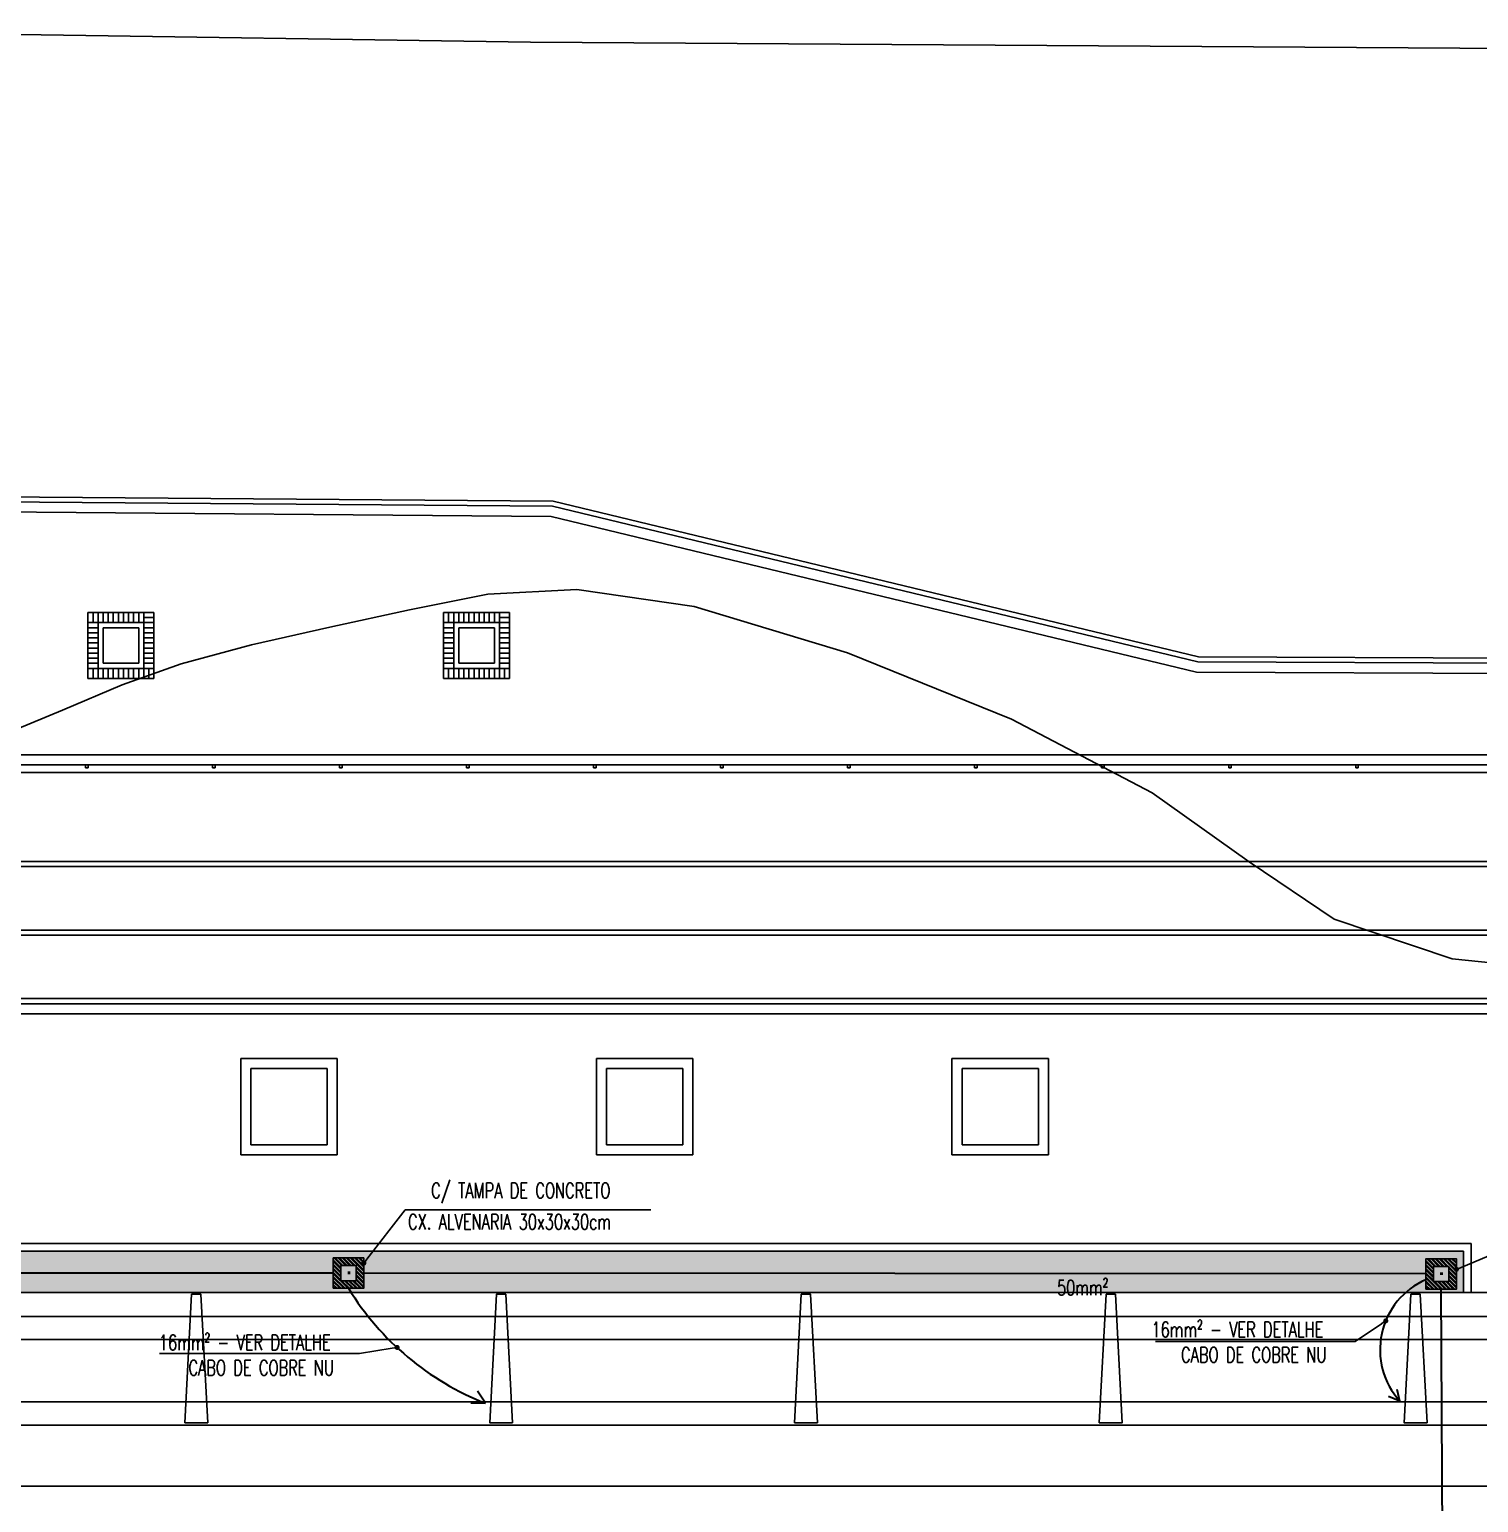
# Model space of a CAD drawing. Header units: inches. Extents: x 462047 to 462370, y 9198028 to 9198209.
# Drawn here: x 462202.11 to 462230.63, y 9198159.03 to 9198188.03 of the extents above; entities that cross this region are included whole.
import ezdxf
from ezdxf import colors
from ezdxf.entities.mleader import LeaderData, LeaderLine
from ezdxf.math import Vec2, Vec3

# ---------------------------------------------------------------- set-up
doc = ezdxf.new("R2010")
doc.units = ezdxf.units.IN
doc.header["$MEASUREMENT"] = 0
for name, pattern in [('CONTINU', [0]), ('CONTINUO', [0]), ('HIDDEN', [9.525, 6.35, -3.175])]:
    doc.linetypes.add(name, pattern=pattern)
doc.layers.add('I-ARQ', color=8, linetype='Continuous')
doc.layers.add('I-CURVANIVEL', color=55, linetype='CONTINU')
for name, color, linetype, lineweight in [('I-CAIXAS', 3, 'Continuous', 30), ('I-ELET_PISO', 5, 'HIDDEN', 35), ('I-LIN_CHAMADA', 9, 'Continuous', 9), ('I-PONTO_ELE', 4, 'Continuous', 30), ('I-TEXTOS', 2, 'Continuous', 25)]:
    doc.layers.add(name, color=color, linetype=linetype, lineweight=lineweight)
doc.styles.add('ROMANS', font='romans.shx', dxfattribs={"width": 0.75, "height": 0.1})
doc.linetypes.add('ATERRAMENTO', pattern='A,0.6,-0.25,["+",Standard,S=0.3,R=0,X=-0.11,Y=-0.15],-0.25', length=1.1)

# ---------------------------------------------------------------- blocks, each defined once
blk = doc.blocks.new('30X30')
at = {"layer": 'I-CAIXAS', "lineweight": 0}
h = blk.add_hatch(dxfattribs=at)
h.set_pattern_fill('STEEL', color=9, scale=0.018, style=0)
h.set_pattern_definition([(45, (-539.57447, 88.759806), (-0.0404111525, 0.0404111525), []), (45, (-539.57447, 88.78838), (-0.0404111525, 0.0404111525), [])])
h.paths.add_polyline_path([(0.3, 0.3), (-0.3, 0.3), (-0.3, -0.3), (0.3, -0.3)])
h.paths.add_polyline_path([(0.15, -0.15), (-0.15, -0.15), (-0.15, 0.15), (0.15, 0.15)], flags=16)
at = {"layer": 'I-CAIXAS'}
for points in [[(-0.3, 0.3), (0.3, 0.3), (0.3, -0.3), (-0.3, -0.3)], [(-0.15, 0.15), (0.15, 0.15), (0.15, -0.15), (-0.15, -0.15)]]:
    blk.add_lwpolyline(points, close=True, dxfattribs=at)
blk = doc.blocks.new('_Dot')
at = {"color": 0, "linetype": 'ByBlock', "lineweight": -2}
blk.add_line((-0.5, 0), (-1, 0), dxfattribs=at)
at = {"color": 0, "linetype": 'ByBlock', "const_width": 0.5}
blk.add_lwpolyline([(-0.25, 0, 1), (0.25, 0, 1)], format="xyb", close=True, dxfattribs=at)
blk = doc.blocks.new('BL COBERTA')
at = {"layer": 'I-ARQ'}
h = blk.add_hatch(dxfattribs=at)
h.set_pattern_fill('AR-SAND', color=256, scale=0.01, angle=180, style=0)
h.set_pattern_definition([(52.5, (464321.93618, 9294951.0887), (0.48941324, -0.01600031), [0, -0.38608, 0, -0.4318, 0, -0.41275]), (82.5, (464321.9362, 9294951.0887), (0.7168251, 0.4495233), [0, -0.20828, 0, -0.34798, 0, -0.13335]), (122.5, (464321.93618, 9294950.7763), (0.00143718, 0.79099237), [0, -0.127, 0, -0.4572, 0, -0.5969]), (132.5, (464321.9362, 9294950.7763), (0.22292932, 0.76355645), [0, -0.0635, 0, -0.29972, 0, -0.3429])])
h.paths.add_polyline_path([(464537.75, 9295952.493), (464537.75, 9295908.61), (464536.932, 9295908.61), (464536.932, 9295952.493)])
h.paths.add_polyline_path([(464536.932, 9295904.493), (464537.75, 9295904.493), (464537.75, 9295903.46), (464537.75, 9295897.035), (464537.75, 9295890.61), (464536.932, 9295890.61)])
for p, q in [((464539.9, 9295888.837), (464539.9, 9295954.287)), ((464540.361, 9295888.837), (464540.361, 9295954.287)), ((464541.557, 9295888.837), (464541.557, 9295954.287)), ((464537.75, 9295889.287), (464537.75, 9295953.837)), ((464538.217, 9295889.287), (464538.217, 9295953.837)), ((464538.672, 9295889.287), (464538.672, 9295953.837)), ((464537.75, 9295952.643), (464536.782, 9295952.643)), ((464536.782, 9295908.46), (464536.782, 9295952.643)), ((464537.75, 9295952.493), (464536.932, 9295952.493)), ((464536.932, 9295908.61), (464536.932, 9295952.493))]:
    blk.add_line(p, q, dxfattribs=at)
for points in [[(464537.782, 9295951.46), (464540.312, 9295951.327), (464540.312, 9295951.777), (464537.782, 9295951.643)], [(464537.782, 9295951.46), (464540.312, 9295951.327), (464540.312, 9295951.777), (464537.782, 9295951.643)], [(464537.782, 9295945.46), (464540.312, 9295945.327), (464540.312, 9295945.777), (464537.782, 9295945.643)], [(464540.312, 9295939.777), (464537.782, 9295939.643), (464537.782, 9295939.46), (464540.312, 9295939.327)], [(464540.312, 9295933.777), (464537.782, 9295933.643), (464537.782, 9295933.46), (464540.312, 9295933.327)], [(464540.312, 9295927.327), (464540.312, 9295927.777), (464537.782, 9295927.643), (464537.782, 9295927.46)]]:
    blk.add_lwpolyline(points, close=True, dxfattribs=at)
blk = doc.blocks.new('MARACANAÚ')
at = {"layer": 'I-ARQ'}
for p, q in [((543199.42, 9574190.992), (543199.42, 9574064.273)), ((543199.42, 9574064.19), (543199.42, 9574190.992)), ((543199.62, 9574191.198), (543199.62, 9574064.19)), ((543199.62, 9574191.198), (543199.62, 9574064.19)), ((543199.62, 9574064.19), (543199.62, 9574191.198)), ((543199.77, 9574191.053), (543199.77, 9574064.19)), ((543199.77, 9574064.19), (543199.77, 9574191.053)), ((543201.52, 9574162.929), (543201.52, 9574064.251)), ((543201.62, 9574162.929), (543201.62, 9574064.251)), ((543202.87, 9574162.96), (543202.87, 9574064.251)), ((543202.97, 9574163.035), (543202.97, 9574074.815)), ((543204.22, 9574163.035), (543204.22, 9574074.815)), ((543204.22, 9574163.035), (543204.22, 9574074.815)), ((543204.32, 9574163.035), (543204.32, 9574074.815)), ((543204.52, 9574163.035), (543204.52, 9574074.815)), ((543199.62, 9574145.474), (543199.62, 9574145.524)), ((543199.62, 9574145.524), (543199.68, 9574145.524)), ((543199.68, 9574145.474), (543199.62, 9574145.474)), ((543199.68, 9574145.524), (543199.68, 9574145.474)), ((543199.62, 9574142.974), (543199.62, 9574143.024)), ((543199.62, 9574143.024), (543199.68, 9574143.024)), ((543199.68, 9574142.974), (543199.62, 9574142.974)), ((543199.68, 9574143.024), (543199.68, 9574142.974)), ((543199.62, 9574140.474), (543199.62, 9574140.524)), ((543199.62, 9574140.524), (543199.68, 9574140.524)), ((543199.68, 9574140.474), (543199.62, 9574140.474)), ((543199.68, 9574140.524), (543199.68, 9574140.474)), ((543207.297, 9574139.428), (543205.397, 9574139.428)), ((543205.397, 9574139.428), (543205.397, 9574137.528)), ((543207.297, 9574137.528), (543207.297, 9574139.428)), ((543207.097, 9574139.228), (543205.597, 9574139.228)), ((543205.597, 9574139.228), (543205.597, 9574137.728)), ((543207.097, 9574137.728), (543207.097, 9574139.228)), ((543199.62, 9574137.974), (543199.62, 9574138.024)), ((543199.62, 9574138.024), (543199.68, 9574138.024)), ((543199.68, 9574137.974), (543199.62, 9574137.974)), ((543199.68, 9574138.024), (543199.68, 9574137.974)), ((543205.597, 9574137.728), (543207.097, 9574137.728)), ((543205.397, 9574137.528), (543207.297, 9574137.528)), ((543199.62, 9574135.474), (543199.62, 9574135.524)), ((543199.62, 9574135.524), (543199.68, 9574135.524)), ((543199.68, 9574135.474), (543199.62, 9574135.474)), ((543199.68, 9574135.524), (543199.68, 9574135.474)), ((543199.62, 9574132.974), (543199.62, 9574133.024)), ((543199.62, 9574133.024), (543199.68, 9574133.024)), ((543199.68, 9574133.024), (543199.68, 9574132.974)), ((543199.68, 9574132.974), (543199.62, 9574132.974)), ((543207.297, 9574132.428), (543205.397, 9574132.428)), ((543205.397, 9574132.428), (543205.397, 9574130.528)), ((543207.297, 9574130.528), (543207.297, 9574132.428)), ((543207.097, 9574132.228), (543205.597, 9574132.228)), ((543205.597, 9574132.228), (543205.597, 9574130.728)), ((543207.097, 9574130.728), (543207.097, 9574132.228)), ((543205.597, 9574130.728), (543207.097, 9574130.728)), ((543199.62, 9574130.474), (543199.62, 9574130.524)), ((543199.62, 9574130.524), (543199.68, 9574130.524)), ((543199.68, 9574130.474), (543199.62, 9574130.474)), ((543199.68, 9574130.524), (543199.68, 9574130.474)), ((543205.397, 9574130.528), (543207.297, 9574130.528)), ((543193.827, 9574053.553), (543194.429, 9574129.676)), ((543193.926, 9574053.469), (543194.529, 9574129.664)), ((543194.125, 9574053.301), (543194.728, 9574129.64)), ((543196.62, 9574127.52), (543196.62, 9574128.82)), ((543196.62, 9574128.82), (543197.92, 9574128.82)), ((543196.72, 9574128.62), (543196.72, 9574128.82)), ((543196.82, 9574128.62), (543196.82, 9574128.82)), ((543196.82, 9574128.62), (543196.82, 9574128.82)), ((543196.92, 9574128.62), (543196.92, 9574128.82)), ((543197.02, 9574128.62), (543197.02, 9574128.82)), ((543197.12, 9574128.62), (543197.12, 9574128.82)), ((543197.22, 9574128.62), (543197.22, 9574128.82)), ((543197.32, 9574128.62), (543197.32, 9574128.82)), ((543197.42, 9574128.62), (543197.42, 9574128.82)), ((543197.52, 9574128.62), (543197.52, 9574128.82)), ((543197.62, 9574128.62), (543197.62, 9574128.82)), ((543197.72, 9574128.62), (543197.72, 9574128.82)), ((543197.72, 9574128.62), (543197.72, 9574128.82)), ((543197.72, 9574128.72), (543197.92, 9574128.72)), ((543197.92, 9574128.82), (543197.92, 9574127.52)), ((543196.82, 9574128.62), (543196.62, 9574128.62)), ((543196.82, 9574128.62), (543196.62, 9574128.62)), ((543196.82, 9574128.52), (543196.62, 9574128.52)), ((543196.82, 9574128.42), (543196.62, 9574128.42)), ((543196.82, 9574127.72), (543196.82, 9574128.62)), ((543196.82, 9574128.62), (543197.72, 9574128.62)), ((543196.92, 9574127.82), (543196.92, 9574128.52)), ((543196.92, 9574128.52), (543197.62, 9574128.52)), ((543197.62, 9574128.52), (543197.62, 9574127.82)), ((543197.72, 9574128.62), (543197.92, 9574128.62)), ((543197.72, 9574128.62), (543197.92, 9574128.62)), ((543197.72, 9574128.62), (543197.72, 9574127.72)), ((543197.72, 9574128.52), (543197.92, 9574128.52)), ((543197.72, 9574128.42), (543197.92, 9574128.42)), ((543196.82, 9574128.32), (543196.62, 9574128.32)), ((543196.82, 9574128.22), (543196.62, 9574128.22)), ((543196.82, 9574128.12), (543196.62, 9574128.12)), ((543197.72, 9574128.32), (543197.92, 9574128.32)), ((543197.72, 9574128.22), (543197.92, 9574128.22)), ((543197.72, 9574128.12), (543197.92, 9574128.12)), ((543196.82, 9574128.02), (543196.62, 9574128.02)), ((543196.82, 9574127.92), (543196.62, 9574127.92)), ((543196.82, 9574127.82), (543196.62, 9574127.82)), ((543197.62, 9574127.82), (543196.92, 9574127.82)), ((543197.72, 9574128.02), (543197.92, 9574128.02)), ((543197.72, 9574127.92), (543197.92, 9574127.92)), ((543197.72, 9574127.82), (543197.92, 9574127.82)), ((543199.62, 9574127.974), (543199.62, 9574128.024)), ((543199.62, 9574128.024), (543199.68, 9574128.024)), ((543199.68, 9574127.974), (543199.62, 9574127.974)), ((543199.68, 9574128.024), (543199.68, 9574127.974)), ((543196.82, 9574127.72), (543196.62, 9574127.72)), ((543196.82, 9574127.72), (543196.62, 9574127.72)), ((543196.82, 9574127.62), (543196.62, 9574127.62)), ((543197.92, 9574127.52), (543196.62, 9574127.52)), ((543196.82, 9574127.72), (543196.82, 9574127.52)), ((543196.82, 9574127.72), (543196.82, 9574127.52)), ((543197.72, 9574127.72), (543196.82, 9574127.72)), ((543196.92, 9574127.72), (543196.92, 9574127.52)), ((543197.02, 9574127.72), (543197.02, 9574127.52)), ((543197.12, 9574127.72), (543197.12, 9574127.52)), ((543197.22, 9574127.72), (543197.22, 9574127.52)), ((543197.32, 9574127.72), (543197.32, 9574127.52)), ((543197.42, 9574127.72), (543197.42, 9574127.52)), ((543197.52, 9574127.72), (543197.52, 9574127.52)), ((543197.62, 9574127.72), (543197.62, 9574127.52)), ((543197.72, 9574127.72), (543197.92, 9574127.72)), ((543197.72, 9574127.72), (543197.92, 9574127.72)), ((543197.72, 9574127.72), (543197.72, 9574127.52)), ((543197.72, 9574127.72), (543197.72, 9574127.52)), ((543197.72, 9574127.62), (543197.92, 9574127.62)), ((543199.62, 9574125.474), (543199.62, 9574125.524)), ((543199.62, 9574125.524), (543199.68, 9574125.524)), ((543199.68, 9574125.474), (543199.62, 9574125.474)), ((543199.68, 9574125.524), (543199.68, 9574125.474)), ((543207.297, 9574125.428), (543205.397, 9574125.428)), ((543205.397, 9574125.428), (543205.397, 9574123.528)), ((543207.097, 9574125.228), (543205.597, 9574125.228)), ((543205.597, 9574125.228), (543205.597, 9574123.728)), ((543207.097, 9574123.728), (543207.097, 9574125.228)), ((543207.297, 9574123.528), (543207.297, 9574125.428)), ((543205.597, 9574123.728), (543207.097, 9574123.728)), ((543205.397, 9574123.528), (543207.297, 9574123.528)), ((543199.62, 9574122.974), (543199.62, 9574123.024)), ((543199.62, 9574123.024), (543199.68, 9574123.024)), ((543199.68, 9574122.974), (543199.62, 9574122.974)), ((543199.68, 9574123.024), (543199.68, 9574122.974)), ((543196.62, 9574120.52), (543196.62, 9574121.82)), ((543196.62, 9574121.82), (543197.92, 9574121.82)), ((543196.72, 9574121.62), (543196.72, 9574121.82)), ((543196.82, 9574121.62), (543196.82, 9574121.82)), ((543196.82, 9574121.62), (543196.82, 9574121.82)), ((543196.92, 9574121.62), (543196.92, 9574121.82)), ((543197.02, 9574121.62), (543197.02, 9574121.82)), ((543197.12, 9574121.62), (543197.12, 9574121.82)), ((543197.22, 9574121.62), (543197.22, 9574121.82)), ((543197.32, 9574121.62), (543197.32, 9574121.82)), ((543197.42, 9574121.62), (543197.42, 9574121.82)), ((543197.52, 9574121.62), (543197.52, 9574121.82)), ((543197.62, 9574121.62), (543197.62, 9574121.82)), ((543197.72, 9574121.62), (543197.72, 9574121.82)), ((543197.72, 9574121.62), (543197.72, 9574121.82)), ((543197.72, 9574121.72), (543197.92, 9574121.72)), ((543197.92, 9574121.82), (543197.92, 9574120.52)), ((543196.82, 9574121.62), (543196.62, 9574121.62)), ((543196.82, 9574121.62), (543196.62, 9574121.62)), ((543196.82, 9574121.52), (543196.62, 9574121.52)), ((543196.82, 9574121.42), (543196.62, 9574121.42)), ((543196.82, 9574120.72), (543196.82, 9574121.62)), ((543196.82, 9574121.62), (543197.72, 9574121.62)), ((543196.92, 9574120.82), (543196.92, 9574121.52)), ((543196.92, 9574121.52), (543197.62, 9574121.52)), ((543197.62, 9574121.52), (543197.62, 9574120.82)), ((543197.72, 9574121.62), (543197.92, 9574121.62)), ((543197.72, 9574121.62), (543197.92, 9574121.62)), ((543197.72, 9574121.62), (543197.72, 9574120.72)), ((543197.72, 9574121.52), (543197.92, 9574121.52)), ((543197.72, 9574121.42), (543197.92, 9574121.42)), ((543196.82, 9574121.32), (543196.62, 9574121.32)), ((543196.82, 9574121.22), (543196.62, 9574121.22)), ((543196.82, 9574121.12), (543196.62, 9574121.12)), ((543197.72, 9574121.32), (543197.92, 9574121.32)), ((543197.72, 9574121.22), (543197.92, 9574121.22)), ((543197.72, 9574121.12), (543197.92, 9574121.12)), ((543196.82, 9574121.02), (543196.62, 9574121.02)), ((543196.82, 9574120.92), (543196.62, 9574120.92)), ((543196.82, 9574120.82), (543196.62, 9574120.82)), ((543197.62, 9574120.82), (543196.92, 9574120.82)), ((543197.72, 9574121.02), (543197.92, 9574121.02)), ((543197.72, 9574120.92), (543197.92, 9574120.92)), ((543197.72, 9574120.82), (543197.92, 9574120.82)), ((543196.82, 9574120.72), (543196.62, 9574120.72)), ((543196.82, 9574120.72), (543196.62, 9574120.72)), ((543196.82, 9574120.62), (543196.62, 9574120.62)), ((543196.82, 9574120.72), (543196.82, 9574120.52)), ((543196.82, 9574120.72), (543196.82, 9574120.52)), ((543197.72, 9574120.72), (543196.82, 9574120.72)), ((543196.92, 9574120.72), (543196.92, 9574120.52)), ((543197.02, 9574120.72), (543197.02, 9574120.52)), ((543197.12, 9574120.72), (543197.12, 9574120.52)), ((543197.22, 9574120.72), (543197.22, 9574120.52)), ((543197.32, 9574120.72), (543197.32, 9574120.52)), ((543197.42, 9574120.72), (543197.42, 9574120.52)), ((543197.52, 9574120.72), (543197.52, 9574120.52)), ((543197.62, 9574120.72), (543197.62, 9574120.52)), ((543197.72, 9574120.72), (543197.92, 9574120.72)), ((543197.72, 9574120.72), (543197.92, 9574120.72)), ((543197.72, 9574120.72), (543197.72, 9574120.52)), ((543197.72, 9574120.72), (543197.72, 9574120.52)), ((543197.72, 9574120.62), (543197.92, 9574120.62)), ((543199.62, 9574120.474), (543199.62, 9574120.524)), ((543199.62, 9574120.524), (543199.68, 9574120.524)), ((543199.68, 9574120.524), (543199.68, 9574120.474)), ((543197.92, 9574120.52), (543196.62, 9574120.52)), ((543199.68, 9574120.474), (543199.62, 9574120.474))]:
    blk.add_line(p, q, dxfattribs=at)
at = {"layer": 'I-ARQ', "linetype": 'CONTINUO'}
for p, q in [((543185.397, 9574129.234), (543185.677, 9574173.077)), ((543197.494, 9574142.377), (543197.615, 9574173.051)), ((543197.594, 9574142.365), (543197.716, 9574173.065)), ((543197.794, 9574142.341), (543197.916, 9574173.093)), ((543194.429, 9574129.676), (543197.494, 9574142.377)), ((543194.529, 9574129.664), (543197.594, 9574142.365)), ((543194.728, 9574129.64), (543197.794, 9574142.341)), ((543185.144, 9574112.399), (543185.397, 9574129.234))]:
    blk.add_line(p, q, dxfattribs=at)
at = {"layer": 'I-ARQ'}
blk.add_blockref('BL COBERTA', (78672.258, 278195.101), dxfattribs=at)

msp = doc.modelspace()

# ---------------------------------------------------------------- linework, layer by layer
at = {"layer": 'I-CURVANIVEL', "linetype": 'CONTINUO', "elevation": 31, "flags": 128}
msp.add_lwpolyline([(462104.995, 9198147.665), (462106.17, 9198150.528), (462107.132, 9198152.654), (462108.343, 9198154.974), (462109.747, 9198157.203), (462111.236, 9198159.2), (462112.689, 9198160.862), (462114.024, 9198162.128), (462115.324, 9198163.117), (462116.709, 9198163.994), (462118.257, 9198164.87), (462119.881, 9198165.633), (462121.448, 9198166.117), (462122.869, 9198166.211), (462124.221, 9198166.028), (462125.62, 9198165.732), (462127.136, 9198165.469), (462128.636, 9198165.289), (462129.939, 9198165.22), (462130.943, 9198165.272), (462131.877, 9198165.382), (462133.048, 9198165.47), (462134.706, 9198165.49), (462136.868, 9198165.542), (462139.494, 9198165.759), (462142.462, 9198166.222), (462145.331, 9198166.798), (462147.577, 9198167.3), (462148.946, 9198167.586), (462150.251, 9198167.706), (462152.574, 9198167.758), (462156.639, 9198167.838), (462161.743, 9198168.042), (462166.828, 9198168.467), (462171.066, 9198169.147), (462174.553, 9198169.874), (462177.614, 9198170.381), (462180.522, 9198170.488), (462183.341, 9198170.374), (462186.084, 9198170.309), (462188.715, 9198170.489), (462191.012, 9198170.822), (462192.708, 9198171.144), (462193.626, 9198171.328), (462193.965, 9198171.396), (462194.013, 9198171.406), (462194.064, 9198171.424), (462194.419, 9198171.547), (462195.38, 9198171.881), (462197.115, 9198172.488), (462199.244, 9198173.251), (462201.251, 9198174.007), (462202.757, 9198174.629), (462203.935, 9198175.127), (462205.098, 9198175.543), (462206.481, 9198175.916), (462208.024, 9198176.265), (462209.593, 9198176.605), (462211.129, 9198176.913), (462212.885, 9198177.008), (462215.19, 9198176.671), (462218.208, 9198175.761), (462221.438, 9198174.454), (462224.211, 9198173.004), (462226.118, 9198171.644), (462227.789, 9198170.514), (462230.111, 9198169.734), (462233.642, 9198169.375), (462237.619, 9198169.32), (462240.95, 9198169.406), (462242.871, 9198169.598), (462243.931, 9198170.373), (462245.011, 9198172.335), (462246.741, 9198175.798), (462248.761, 9198179.907), (462250.461, 9198183.517), (462251.386, 9198185.756), (462251.699, 9198186.842), (462251.714, 9198187.266), (462251.695, 9198187.447), (462251.687, 9198187.513), (462251.686, 9198187.523)], dxfattribs=at)
at = {"layer": 'I-ELET_PISO'}
for p, q in [((462208.09, 9198163.55), (462190.686, 9198163.544)), ((462211.089, 9198160.987), (462210.93, 9198161.227)), ((462229.083, 9198161.031), (462228.863, 9198161.119)), ((462229.083, 9198161.031), (462229.028, 9198161.261)), ((462211.089, 9198160.987), (462210.796, 9198160.987))]:
    msp.add_line(p, q, dxfattribs=at)
at = {"layer": 'I-ELET_PISO', "linetype": 'ATERRAMENTO', "ltscale": 4}
for p, q in [((462229.597, 9198163.533), (462208.69, 9198163.55)), ((462229.968, 9198149.136), (462229.897, 9198163.233))]:
    msp.add_line(p, q, dxfattribs=at)
for centre, radius, start, end in [((462230.196, 9198162.042), 1.503, 113.5019, 222.2408), ((462213.114, 9198166.141), 5.538, 211.4666, 248.5471)]:
    msp.add_arc(centre, radius, start, end, dxfattribs=at)
at = {"layer": 'I-PONTO_ELE'}
for points in [[(462208.371, 9198163.586), (462208.428, 9198163.586), (462208.371, 9198163.528), (462208.428, 9198163.528)], [(462229.877, 9198163.568), (462229.935, 9198163.568), (462229.877, 9198163.511), (462229.935, 9198163.511)]]:
    msp.add_solid(points, dxfattribs=at)

# ---------------------------------------------------------------- block references
at = {"layer": 'I-ARQ', "rotation": 270}
msp.add_blockref('MARACANAÚ', (-9111917.26, 9741373.173), dxfattribs=at)
at = {"layer": 'I-CAIXAS', "rotation": 90}
for p in [(462208.39, 9198163.55), (462229.897, 9198163.533)]:
    msp.add_blockref('30X30', p, dxfattribs=at)

# ---------------------------------------------------------------- texts
at = {"layer": 'I-TEXTOS', "color": 2, "style": 'ROMANS', "width": 0.7}
for s, p in [('C/ TAMPA DE CONCRETO', (462210.016, 9198165.026)), ('CX. ALVENARIA 30x30x30cm', (462209.562, 9198164.41)), ('50mm²', (462222.336, 9198163.114)), ('16mm² - VER DETALHE', (462224.195, 9198162.29)), ('16mm² - VER DETALHE', (462204.657, 9198162.034)), ('CABO DE COBRE NU', (462224.778, 9198161.792)), ('CABO DE COBRE NU', (462205.24, 9198161.536))]:
    msp.add_text(s, height=0.3, dxfattribs=at).set_placement(p)

# ---------------------------------------------------------------- leaders
at = {"layer": 'I-LIN_CHAMADA'}
ml = msp.add_multileader_mtext('Standard', dxfattribs=at)
ml.set_content('', color=256)
ml.set_leader_properties()
ml.set_arrow_properties(name='DOT')
ml.build(insert=Vec2(0, 0))
ml.multileader.update_dxf_attribs({"arrow_head_size": 0.1})
ctx = ml.context
ctx.base_point, ctx.arrow_head_size, ctx.plane_origin = Vec3(462214.343, 9198164.794), 0.1, Vec3(462208.747, 9198164.476)
notes = []
notes.append((ctx, [(0, (1, 1, 0), (462209.507, 9198164.794), (1, 0), 4.835, [(0, [(462208.691, 9198163.748)], 0, [])])]))
ctx.mtext.insert, ctx.mtext.flow_direction = Vec3(462216.343, 9198166.794), 5
ml = msp.add_multileader_mtext('Standard', dxfattribs=at)
ml.set_content('', color=256)
ml.set_leader_properties()
ml.set_arrow_properties(name='DOT')
ml.build(insert=Vec2(0, 0))
ml.multileader.update_dxf_attribs({"arrow_head_size": 0.1})
ctx = ml.context
ctx.base_point, ctx.arrow_head_size, ctx.plane_origin = Vec3(462235.792, 9198163.942), 0.1, Vec3(462230.197, 9198163.624)
notes.append((ctx, [(0, (1, 1, 0), (462230.957, 9198163.942), (1, 0), 4.835, [(0, [(462230.197, 9198163.624)], 0, [])])]))
ctx.mtext.insert, ctx.mtext.flow_direction = Vec3(462237.792, 9198165.942), 5
ml = msp.add_multileader_mtext('Standard', dxfattribs=at)
ml.set_content('', color=256)
ml.set_leader_properties()
ml.set_arrow_properties(name='DOT')
ml.build(insert=Vec2(0, 0))
ml.multileader.update_dxf_attribs({"arrow_head_size": 0.1})
ctx = ml.context
ctx.base_point, ctx.arrow_head_size, ctx.plane_origin = Vec3(462220.271, 9198162.205), 0.1, Vec3(462228.733, 9198161.488)
ctx.text_align_type = 2
notes.append((ctx, [(0, (1, 1, 0), (462228.206, 9198162.205), (-1, 0), 3.934, [(0, [(462228.806, 9198162.61)], 0, [])])]))
ctx.mtext.insert, ctx.mtext.alignment, ctx.mtext.flow_direction = Vec3(462222.271, 9198164.205), 3, 5
ml = msp.add_multileader_mtext('Standard', dxfattribs=at)
ml.set_content('', color=256)
ml.set_leader_properties()
ml.set_arrow_properties(name='DOT')
ml.build(insert=Vec2(0, 0))
ml.multileader.update_dxf_attribs({"arrow_head_size": 0.1})
ctx = ml.context
ctx.base_point, ctx.arrow_head_size, ctx.plane_origin = Vec3(462200.672, 9198161.968), 0.1, Vec3(462209.134, 9198161.252)
ctx.text_align_type = 2
notes.append((ctx, [(0, (1, 1, 0), (462208.606, 9198161.968), (-1, 0), 3.934, [(0, [(462209.346, 9198162.086)], 0, [])])]))
ctx.mtext.insert, ctx.mtext.alignment, ctx.mtext.flow_direction = Vec3(462202.672, 9198163.968), 3, 5
for ctx, leaders in notes:
    for number, flags, end, landing, length, lines in leaders:
        leader = LeaderData()
        leader.index, (leader.has_last_leader_line, leader.has_dogleg_vector, leader.attachment_direction) = number, flags
        leader.last_leader_point, leader.dogleg_vector, leader.dogleg_length = Vec3(end), Vec3(landing), length
        for number, points, colour, breaks in lines:
            line = LeaderLine()
            line.index, line.vertices, line.color, line.breaks = number, Vec3.list(points), colors.encode_raw_color(colour), breaks
            leader.lines.append(line)
        ctx.leaders.append(leader)

doc.saveas('drawing.dxf')
